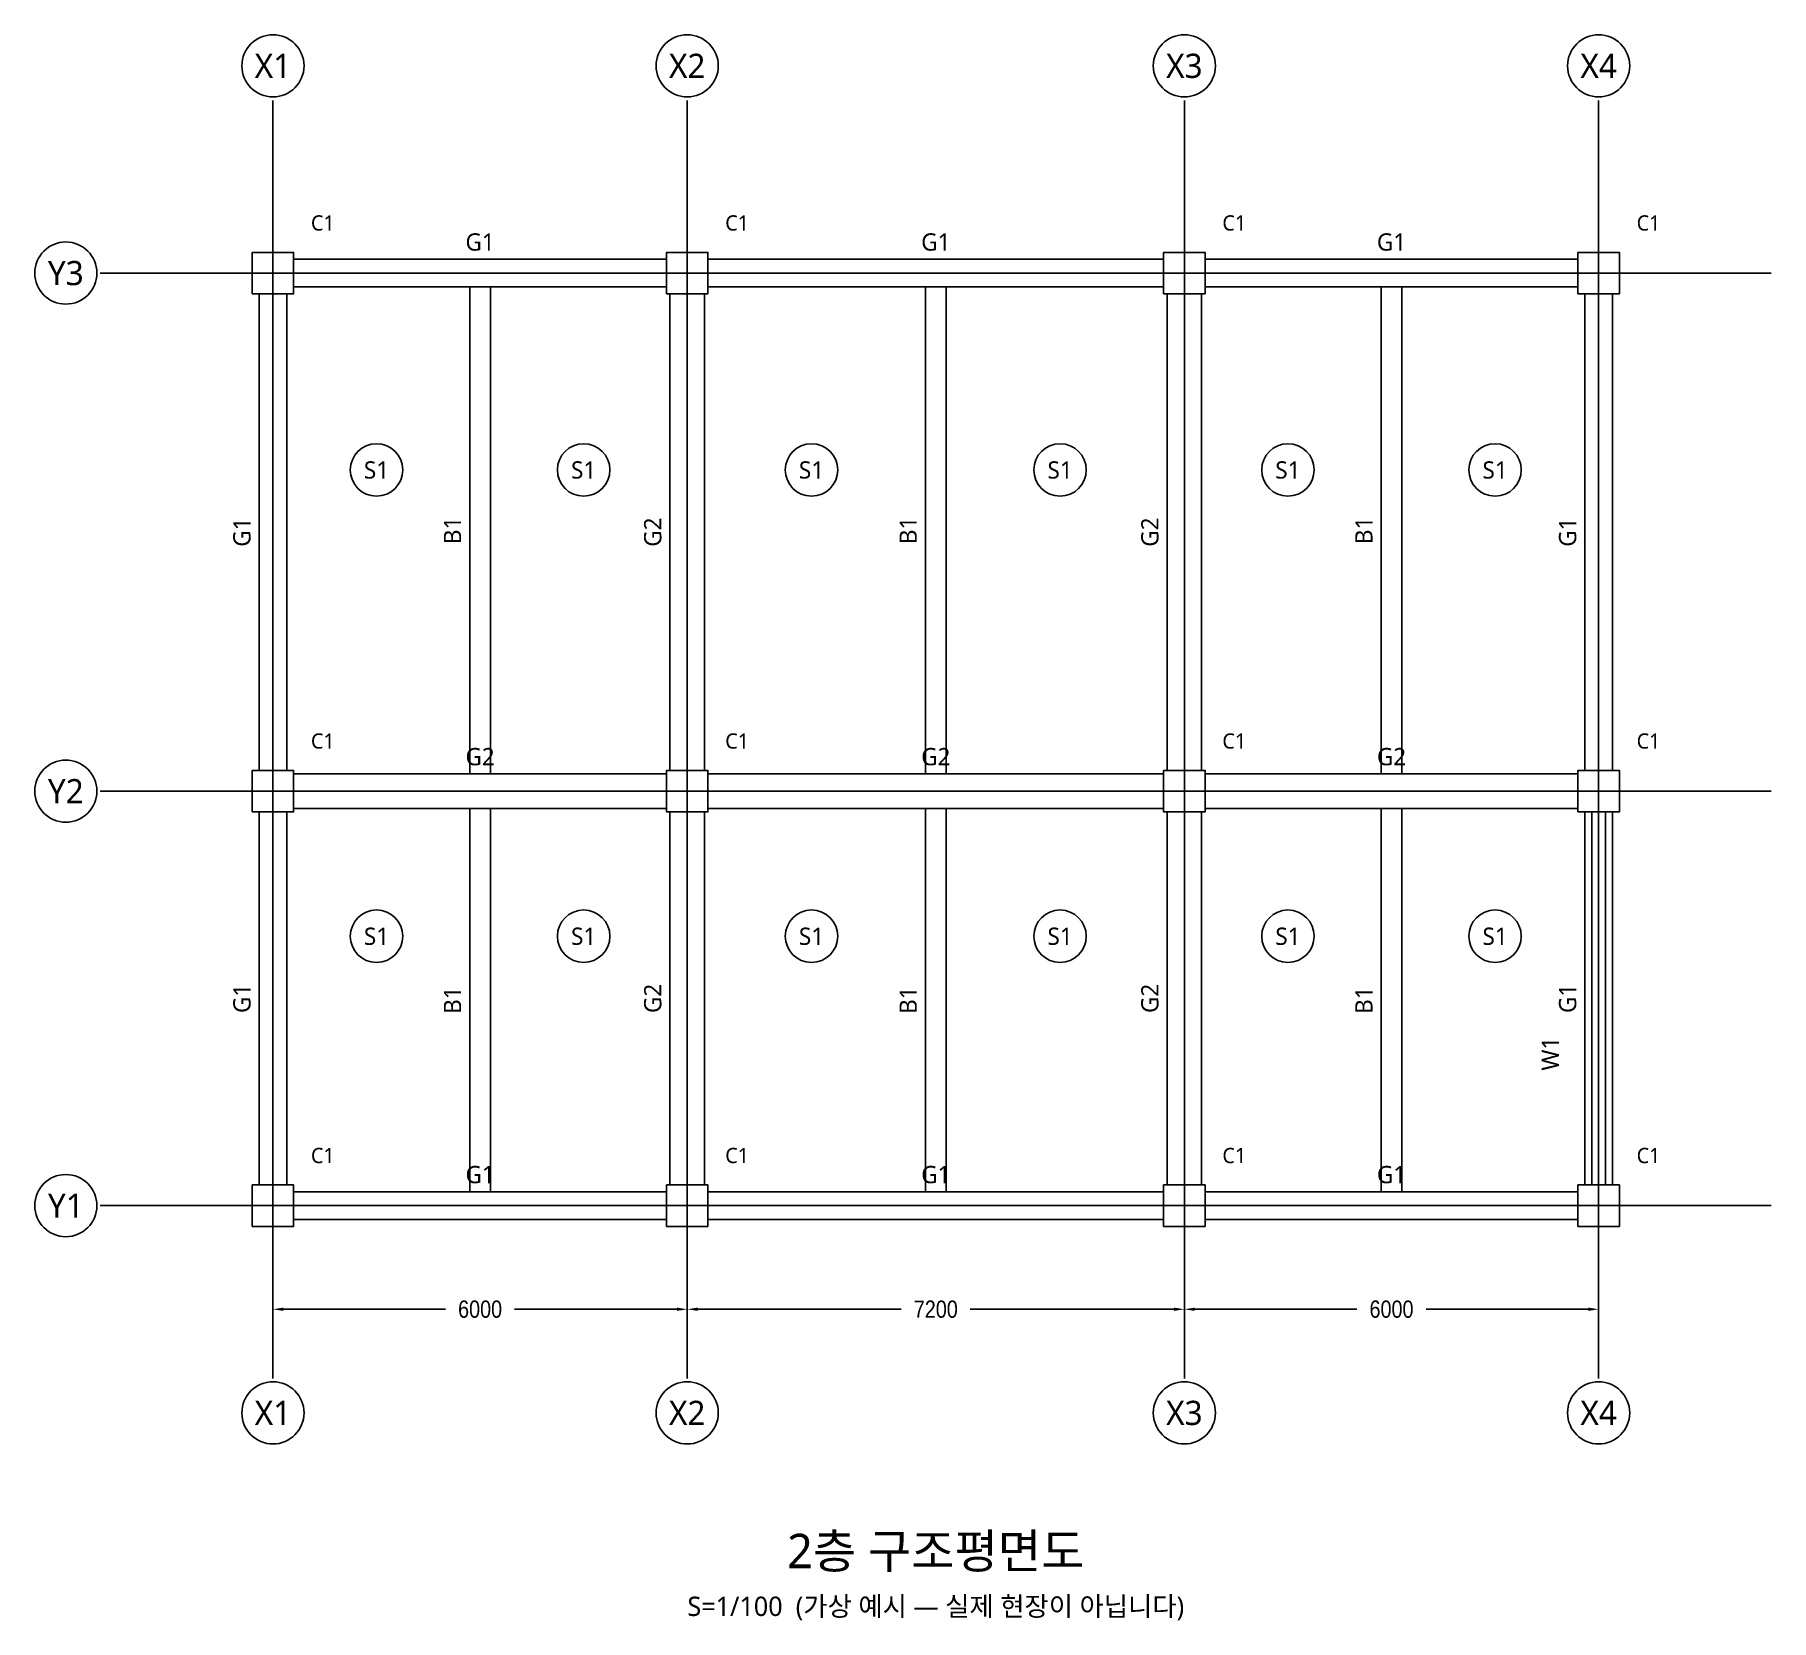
# Model space of a CAD drawing. Header units: millimetres. Extents: x 8895 to 34045, y -12791 to 10161.
import ezdxf
from ezdxf.enums import TextEntityAlignment as Align

# ---------------------------------------------------------------- set-up
doc = ezdxf.new("R2010")
doc.units = ezdxf.units.MM
for name, color, linetype in [('S-BEAM', 3, 'Continuous'), ('S-BEAM-TXT', 2, 'Continuous'), ('S-COLU', 7, 'Continuous'), ('S-DIMS', 8, 'Continuous'), ('S-GRID', 1, 'Continuous'), ('S-SLAB-TXT', 4, 'Continuous'), ('S-TITLE', 7, 'Continuous'), ('S-WALL', 5, 'Continuous')]:
    doc.layers.add(name, color=color, linetype=linetype)
doc.styles.add('KOR', font='malgun.ttf')
doc.styles.add('OpenSansCondensed-Light', font='OpenSansCondensed-Light.ttf')
doc.dimstyles.get("Standard").update_dxf_attribs({"dimtxt": 2.5, "dimasz": 2.5, "dimexe": 1.25, "dimexo": 0.625, "dimtad": 1, "dimcen": 2.5, "dimazin": 3, "dimtfac": 1, "dimtmove": 0, "dimatfit": 3})

# ---------------------------------------------------------------- blocks, each defined once
blk = doc.blocks.new('_CLOSEDFILLED')
at = {"color": 0, "linetype": 'BYBLOCK'}
blk.add_solid([(-1, 0.16), (0, 0), (-1, -0.16)], dxfattribs=at)
blk = doc.blocks.new('*D1')
for p, q in [((12345, -6789), (12345, -8289)), ((18345, -6789), (18345, -8289)), ((12495, -8289), (14845, -8289)), ((15845, -8289), (18195, -8289))]:
    blk.add_line(p, q)
at = {"layer": 'Defpoints'}
for p in [(12345, -6789), (18345, -6789), (12345, -8289)]:
    blk.add_point(p, dxfattribs=at)
at = {"layer": 'S-DIMS', "xscale": 150, "yscale": 150, "rotation": 180}
blk.add_blockref('_CLOSEDFILLED', (12345, -8289), dxfattribs=at)
at = {"layer": 'S-DIMS', "xscale": 150, "yscale": 150}
blk.add_blockref('_CLOSEDFILLED', (18345, -8289), dxfattribs=at)
at = {"layer": 'S-DIMS', "insert": (15345, -8289), "char_height": 250, "attachment_point": 5, "style": 'OpenSansCondensed-Light'}
blk.add_mtext('6000', dxfattribs=at)
blk = doc.blocks.new('*D2')
for p, q in [((18345, -6789), (18345, -8289)), ((25545, -6789), (25545, -8289)), ((18495, -8289), (21445, -8289)), ((22445, -8289), (25395, -8289))]:
    blk.add_line(p, q)
at = {"layer": 'Defpoints'}
for p in [(18345, -6789), (25545, -6789), (18345, -8289)]:
    blk.add_point(p, dxfattribs=at)
at = {"layer": 'S-DIMS', "xscale": 150, "yscale": 150, "rotation": 180}
blk.add_blockref('_CLOSEDFILLED', (18345, -8289), dxfattribs=at)
at = {"layer": 'S-DIMS', "xscale": 150, "yscale": 150}
blk.add_blockref('_CLOSEDFILLED', (25545, -8289), dxfattribs=at)
at = {"layer": 'S-DIMS', "insert": (21945, -8289), "char_height": 250, "attachment_point": 5, "style": 'OpenSansCondensed-Light'}
blk.add_mtext('7200', dxfattribs=at)
blk = doc.blocks.new('*D3')
for p, q in [((25545, -6789), (25545, -8289)), ((31545, -6789), (31545, -8289)), ((25695, -8289), (28045, -8289)), ((29045, -8289), (31395, -8289))]:
    blk.add_line(p, q)
at = {"layer": 'Defpoints'}
for p in [(25545, -6789), (31545, -6789), (25545, -8289)]:
    blk.add_point(p, dxfattribs=at)
at = {"layer": 'S-DIMS', "xscale": 150, "yscale": 150, "rotation": 180}
blk.add_blockref('_CLOSEDFILLED', (25545, -8289), dxfattribs=at)
at = {"layer": 'S-DIMS', "xscale": 150, "yscale": 150}
blk.add_blockref('_CLOSEDFILLED', (31545, -8289), dxfattribs=at)
at = {"layer": 'S-DIMS', "insert": (28545, -8289), "char_height": 250, "attachment_point": 5, "style": 'OpenSansCondensed-Light'}
blk.add_mtext('6000', dxfattribs=at)

msp = doc.modelspace()

# ---------------------------------------------------------------- linework, layer by layer
at = {"layer": 'S-BEAM'}
for p, q in [((12645, 6911), (18045, 6911)), ((18645, 6911), (25245, 6911)), ((25845, 6911), (31245, 6911)), ((12145, -489), (12145, 6411)), ((12545, -489), (12545, 6411)), ((12645, 6511), (18045, 6511)), ((15195, -539), (15195, 6511)), ((15495, -539), (15495, 6511)), ((18095, -489), (18095, 6411)), ((18595, -489), (18595, 6411)), ((18645, 6511), (25245, 6511)), ((21795, -539), (21795, 6511)), ((22095, -539), (22095, 6511)), ((25295, -489), (25295, 6411)), ((25795, -489), (25795, 6411)), ((25845, 6511), (31245, 6511)), ((28395, -539), (28395, 6511)), ((28695, -539), (28695, 6511)), ((31345, -489), (31345, 6411)), ((31745, -489), (31745, 6411)), ((12645, -539), (18045, -539)), ((18645, -539), (25245, -539)), ((25845, -539), (31245, -539)), ((12145, -6489), (12145, -1089)), ((12545, -6489), (12545, -1089)), ((12645, -1039), (18045, -1039)), ((15195, -6589), (15195, -1039)), ((15495, -6589), (15495, -1039)), ((18095, -6489), (18095, -1089)), ((18595, -6489), (18595, -1089)), ((18645, -1039), (25245, -1039)), ((21795, -6589), (21795, -1039)), ((22095, -6589), (22095, -1039)), ((25295, -6489), (25295, -1089)), ((25795, -6489), (25795, -1089)), ((25845, -1039), (31245, -1039)), ((28395, -6589), (28395, -1039)), ((28695, -6589), (28695, -1039)), ((31345, -6489), (31345, -1089)), ((31745, -6489), (31745, -1089)), ((12645, -6589), (18045, -6589)), ((18645, -6589), (25245, -6589)), ((25845, -6589), (31245, -6589)), ((12645, -6989), (18045, -6989)), ((18645, -6989), (25245, -6989)), ((25845, -6989), (31245, -6989))]:
    msp.add_line(p, q, dxfattribs=at)
at = {"layer": 'S-COLU'}
for points in [[(12045, 6411), (12645, 6411), (12645, 7011), (12045, 7011)], [(18045, 6411), (18645, 6411), (18645, 7011), (18045, 7011)], [(25245, 6411), (25845, 6411), (25845, 7011), (25245, 7011)], [(31245, 6411), (31845, 6411), (31845, 7011), (31245, 7011)], [(12045, -1089), (12645, -1089), (12645, -489), (12045, -489)], [(18045, -1089), (18645, -1089), (18645, -489), (18045, -489)], [(25245, -1089), (25845, -1089), (25845, -489), (25245, -489)], [(31245, -1089), (31845, -1089), (31845, -489), (31245, -489)], [(12045, -7089), (12645, -7089), (12645, -6489), (12045, -6489)], [(18045, -7089), (18645, -7089), (18645, -6489), (18045, -6489)], [(25245, -7089), (25845, -7089), (25845, -6489), (25245, -6489)], [(31245, -7089), (31845, -7089), (31845, -6489), (31245, -6489)]]:
    msp.add_lwpolyline(points, close=True, dxfattribs=at)
at = {"layer": 'S-GRID'}
for p, q in [((12345, -9289), (12345, 9211)), ((18345, -9289), (18345, 9211)), ((25545, -9289), (25545, 9211)), ((31545, -9289), (31545, 9211)), ((9845, 6711), (34045, 6711)), ((9845, -789), (34045, -789)), ((9845, -6789), (34045, -6789))]:
    msp.add_line(p, q, dxfattribs=at)
for centre in [(12345, 9711), (18345, 9711), (25545, 9711), (31545, 9711), (9345, 6711), (9345, -789), (9345, -6789), (12345, -9789), (18345, -9789), (25545, -9789), (31545, -9789)]:
    msp.add_circle(centre, 450, dxfattribs=at)
at = {"layer": 'S-SLAB-TXT'}
for centre in [(13845, 3861), (16845, 3861), (20145, 3861), (23745, 3861), (27045, 3861), (30045, 3861), (13845, -2889), (16845, -2889), (20145, -2889), (23745, -2889), (27045, -2889), (30045, -2889)]:
    msp.add_circle(centre, 380, dxfattribs=at)
at = {"layer": 'S-WALL'}
for p, q in [((31445, -6489), (31445, -1089)), ((31645, -6489), (31645, -1089))]:
    msp.add_line(p, q, dxfattribs=at)

# ---------------------------------------------------------------- texts
at = {"layer": 'S-BEAM-TXT', "style": 'KOR'}
for s, p in [('G1', (15345, 7161)), ('G1', (21945, 7161)), ('G1', (28545, 7161)), ('G2', (15345, -289)), ('G2', (21945, -289)), ('G2', (28545, -289)), ('G1', (15345, -6339)), ('G1', (21945, -6339)), ('G1', (28545, -6339))]:
    msp.add_text(s, height=250, dxfattribs=at).set_placement(p, align=Align.MIDDLE_CENTER)
for s, p in [('G1', (11895, 2961)), ('B1', (14945, 2986)), ('G2', (17845, 2961)), ('B1', (21545, 2986)), ('G2', (25045, 2961)), ('B1', (28145, 2986)), ('G1', (31095, 2961)), ('G1', (11895, -3789)), ('B1', (14945, -3814)), ('G2', (17845, -3789)), ('B1', (21545, -3814)), ('G2', (25045, -3789)), ('B1', (28145, -3814)), ('G1', (31095, -3789))]:
    msp.add_text(s, height=250, rotation=90, dxfattribs=at).set_placement(p, align=Align.MIDDLE_CENTER)
at = {"layer": 'S-COLU', "style": 'KOR'}
for p in [(12895, 7261), (18895, 7261), (26095, 7261), (32095, 7261), (12895, -239), (18895, -239), (26095, -239), (32095, -239), (12895, -6239), (18895, -6239), (26095, -6239), (32095, -6239)]:
    msp.add_text('C1', height=220, dxfattribs=at).set_placement(p, align=Align.BOTTOM_LEFT)
at = {"layer": 'S-GRID', "style": 'KOR'}
for s, p in [('X1', (12345, 9711)), ('X2', (18345, 9711)), ('X3', (25545, 9711)), ('X4', (31545, 9711)), ('Y3', (9345, 6711)), ('Y2', (9345, -789)), ('Y1', (9345, -6789)), ('X1', (12345, -9789)), ('X2', (18345, -9789)), ('X3', (25545, -9789)), ('X4', (31545, -9789))]:
    msp.add_text(s, height=350, dxfattribs=at).set_placement(p, align=Align.MIDDLE_CENTER)
at = {"layer": 'S-SLAB-TXT', "style": 'KOR'}
for p in [(13845, 3861), (16845, 3861), (20145, 3861), (23745, 3861), (27045, 3861), (30045, 3861), (13845, -2889), (16845, -2889), (20145, -2889), (23745, -2889), (27045, -2889), (30045, -2889)]:
    msp.add_text('S1', height=250, dxfattribs=at).set_placement(p, align=Align.MIDDLE_CENTER)
at = {"layer": 'S-TITLE', "style": 'KOR'}
for s, height, p in [('2층 구조평면도', 500, (21945, -11789)), ('S=1/100  (가상 예시 — 실제 현장이 아닙니다)', 280, (21945, -12589))]:
    msp.add_text(s, height=height, dxfattribs=at).set_placement(p, align=Align.MIDDLE_CENTER)
at = {"layer": 'S-WALL', "style": 'KOR'}
msp.add_text('W1', height=250, rotation=90, dxfattribs=at).set_placement((30845, -4589), align=Align.MIDDLE_CENTER)

# ---------------------------------------------------------------- dimensions: what is measured, and where the dimension line sits
at = {"layer": 'S-DIMS'}
for base, p1, p2, picture, middle in [((12345, -8289), (12345, -6789), (18345, -6789), '*D1', (15345, -8289)), ((18345, -8289), (18345, -6789), (25545, -6789), '*D2', (21945, -8289)), ((25545, -8289), (25545, -6789), (31545, -6789), '*D3', (28545, -8289))]:
    dim = msp.add_linear_dim(base=base, p1=p1, p2=p2, dimstyle='Standard', override={"dimtxt": 250, "dimasz": 150, "dimdec": 0}, dxfattribs=at)
    dim.commit()
    dim.dimension.update_dxf_attribs({"geometry": picture, "text_midpoint": middle})

doc.saveas('drawing.dxf')
